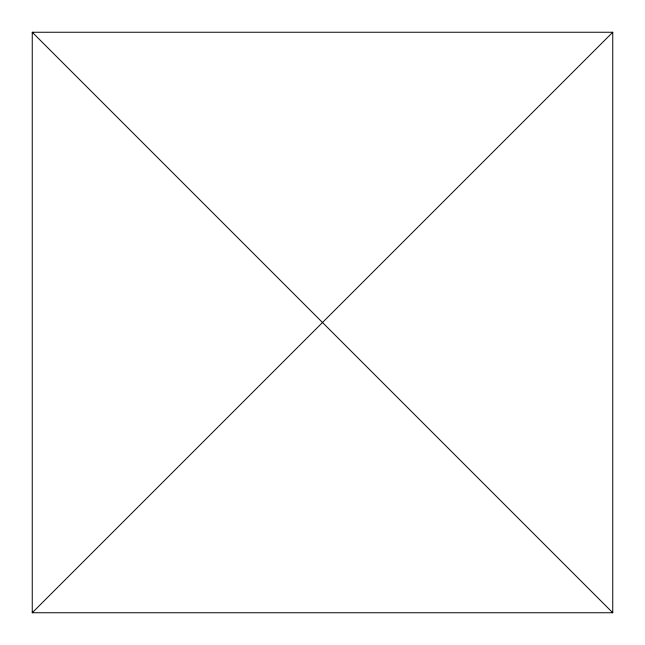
<?xml version="1.0" encoding="UTF-8"?>
<svg xmlns="http://www.w3.org/2000/svg" width="645" height="645" viewBox="0 0 645 645"><rect width="100%" height="100%" fill="white"/><g stroke="black" fill="none" stroke-linecap="round" stroke-linejoin="round"><path stroke-width="0.97" d="M32.25 612.75L612.75 32.25L32.25 32.25L32.25 612.75L612.75 612.75L612.75 32.25M32.25 32.25L612.75 612.75"/></g></svg>
